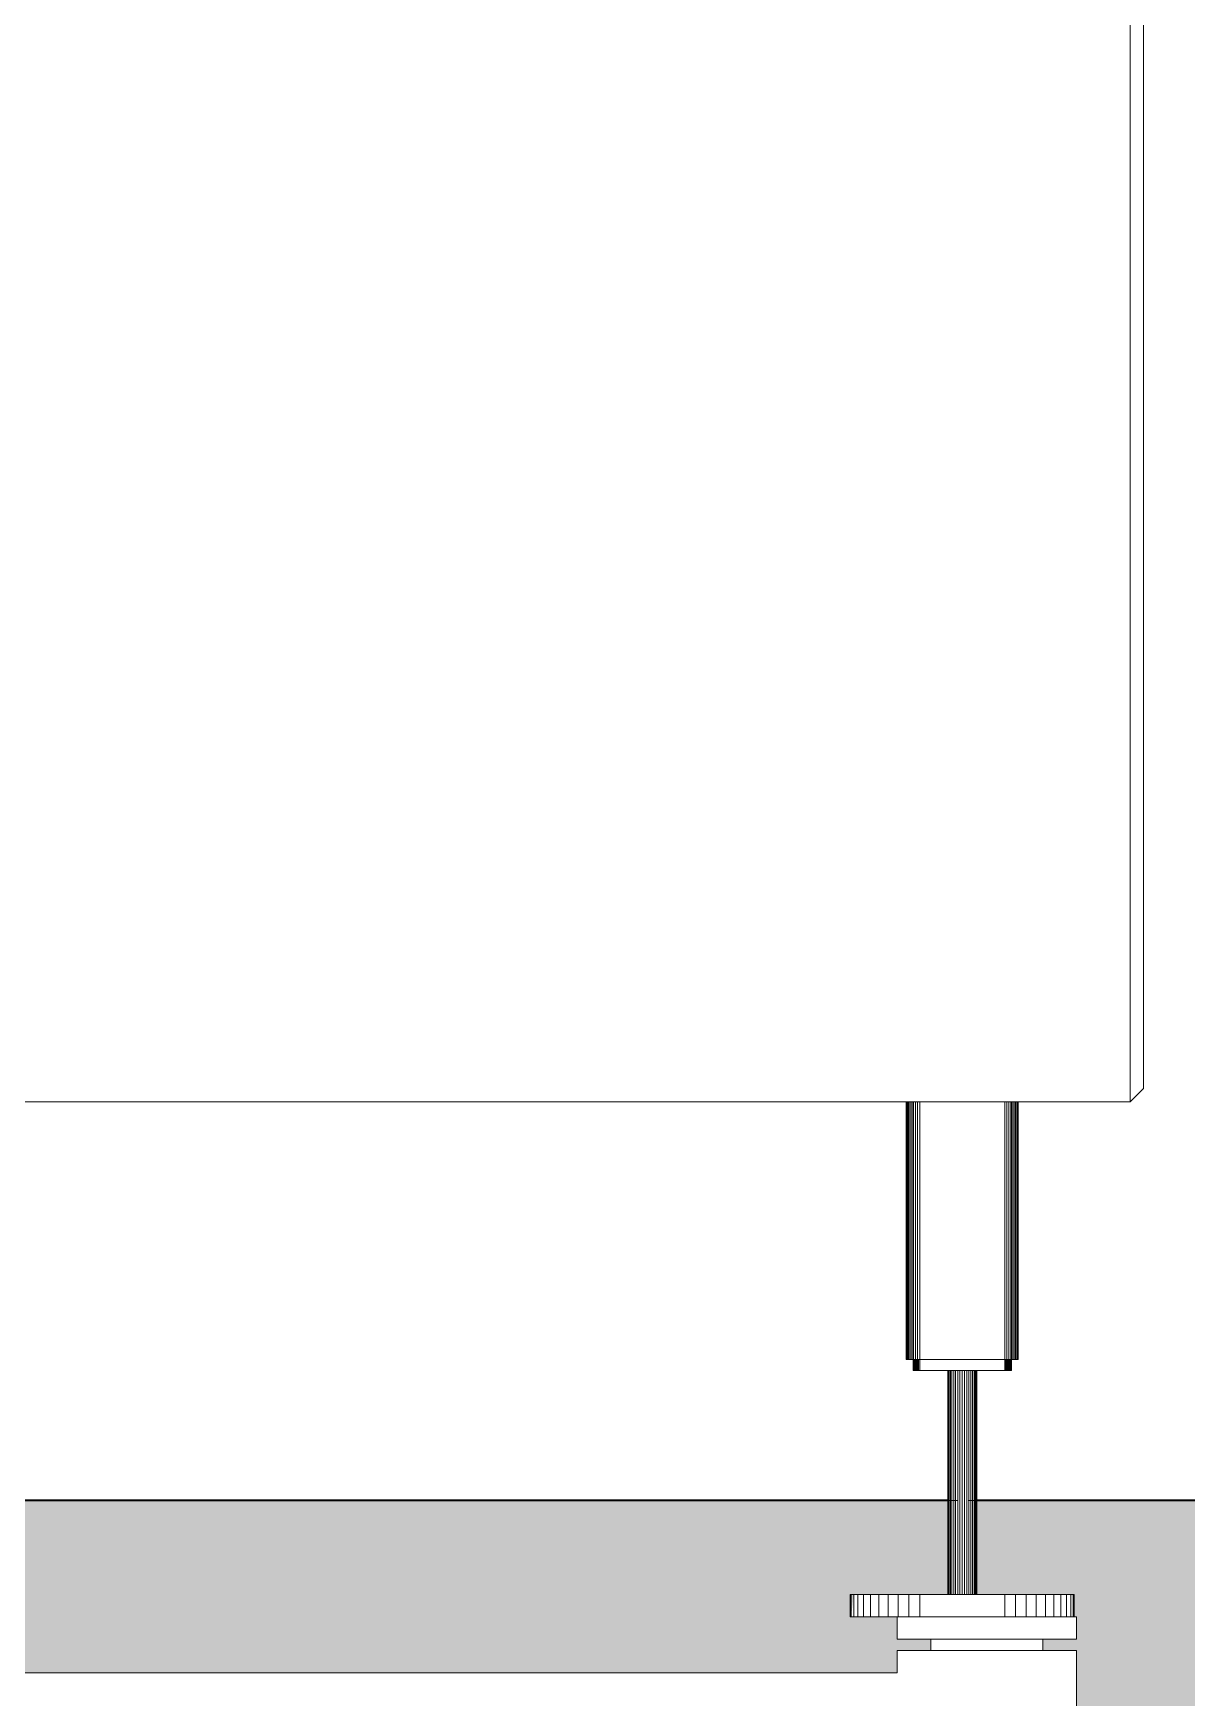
# Model space of a CAD drawing. Header units: centimetres. Extents: x -336 to 16318, y -437 to 1921.
# Drawn here: x 3125.4 to 3176.9, y 85.2 to 159.5 of the extents above; entities that cross this region are included whole.
import ezdxf

# ---------------------------------------------------------------- set-up
doc = ezdxf.new("R2010")
doc.units = ezdxf.units.CM
doc.linetypes.add('Centre', pattern=[3.175, 0.635, -0.475, 1.59, -0.475])
for name, color, linetype, lineweight in [('A-FLOR', 7, 'Continuous', 9), ('A-FLOR-LEVL', 7, 'Continuous', 9), ('A-FLOR-PATT', 7, 'Continuous', 35), ('M-EQPM', 7, 'Continuous', 9)]:
    doc.layers.add(name, color=color, linetype=linetype, lineweight=lineweight)

# ---------------------------------------------------------------- blocks, each defined once
blk = doc.blocks.new('PQ_RVR_EST-01_ZZ_ZZ_MO_T_A_rvt-1-Section 6')
at = {"layer": 'A-FLOR-PATT', "lineweight": 9, "true_color": 0x9a9a9a}
h = blk.add_hatch(color=253, dxfattribs=at)
h.paths.add_polyline_path([(5847.053, 44), (5883.732, 44), (5883.732, 94), (3167.554, 94), (3167.554, 89.8), (3171.866, 89.8), (3171.866, 88.8), (3172.004, 88.8), (3172.004, 87.8), (3170.504, 87.8), (3170.504, 87.3), (3172.004, 87.3), (3172.004, 78.3), (3168.798, 78.3), (3168.798, 68.3), (3173.004, 68.3), (3172.942, 67.3), (3163.004, 67.3), (3163.066, 68.3), (3167.21, 68.3), (3167.21, 78.3), (3082.798, 78.3), (3082.798, 68.3), (3087.004, 68.3), (3086.942, 67.3), (3077.004, 67.3), (3077.066, 68.3), (3081.21, 68.3), (3081.21, 78.3), (3078.004, 78.3), (3078.004, 87.3), (3079.504, 87.3), (3079.438, 87.8), (3078.004, 87.8), (3078.004, 88.8), (3078.142, 88.8), (3078.256, 89.8), (3082.454, 89.8), (3082.454, 94), (249.078, 94), (249.078, 44), (5836.919, 44)])
h.paths.add_polyline_path([(3183.322, 67.3), (3179.104, 67.3), (3179.166, 68.3), (3183.31, 68.315), (3183.31, 78.3), (3181.604, 78.3), (3181.604, 87.8), (3181.904, 87.8), (3181.904, 88.8), (3186.304, 88.8), (3186.304, 87.8), (3186.604, 87.8), (3186.604, 83.3), (3242.404, 83.3), (3242.404, 87.8), (3242.704, 87.8), (3242.704, 88.8), (3247.104, 88.8), (3247.104, 87.8), (3247.404, 87.8), (3247.404, 78.3), (3245.698, 78.3), (3245.698, 68.3), (3249.904, 68.3), (3249.842, 67.3), (3239.904, 67.3), (3239.966, 68.3), (3244.11, 68.315), (3244.11, 78.3), (3184.898, 78.3), (3184.898, 68.3), (3189.104, 68.3), (3189.042, 67.3), (3183.53, 67.3)])
h.paths.add_polyline_path([(3091.684, 86.3), (3164.004, 86.3), (3164.004, 87.3), (3165.504, 87.3), (3165.504, 87.8), (3164.004, 87.818), (3164.004, 88.8), (3161.942, 88.8), (3162.056, 89.8), (3166.254, 89.8), (3166.254, 94), (3083.754, 94), (3083.754, 89.8), (3088.066, 89.8), (3087.952, 88.8), (3086.004, 88.8), (3086.004, 87.8), (3084.504, 87.8), (3084.504, 87.3), (3086.004, 87.3), (3086.004, 86.3)])
at = {"layer": 'A-FLOR', "lineweight": 35}
for p, q in [((3166.325, 94), (3083.683, 94)), ((3557.733, 94), (3167.483, 94))]:
    blk.add_line(p, q, dxfattribs=at)
blk = doc.blocks.new('EQ-05-016 - EQ-05-016_dwg_Agrupar_894-1557179-Section 6')
at = {"layer": 'M-EQPM', "color": 136, "true_color": 0x007f7f}
for p, q in [((3164.004, 87.8), (3164.004, 88.8)), ((3172.004, 88.8), (3164.004, 88.8)), ((3172.004, 88.8), (3164.004, 88.8)), ((3172.004, 87.8), (3172.004, 88.8)), ((3164.004, 87.8), (3172.004, 87.8)), ((3172.004, 87.8), (3164.004, 87.8)), ((3165.504, 87.8), (3165.504, 87.3)), ((3165.504, 87.8), (3165.504, 87.3)), ((3165.504, 87.3), (3165.504, 87.8)), ((3170.504, 87.8), (3170.504, 87.3)), ((3170.504, 87.3), (3170.504, 87.8)), ((3170.504, 87.8), (3170.504, 87.3)), ((3172.004, 87.3), (3164.004, 87.3)), ((3164.004, 87.3), (3164.004, 86.3)), ((3164.004, 86.3), (3164.004, 87.3)), ((3172.004, 87.3), (3172.004, 78.3)), ((3164.004, 86.3), (3086.004, 86.3)), ((3164.004, 86.3), (3086.004, 86.3))]:
    blk.add_line(p, q, dxfattribs=at)
at = {"layer": 'M-EQPM', "color": 136, "true_color": 0x007f7f, "flags": 128}
for points in [[(3164.004, 87.8), (3164.004, 88.8), (3172.004, 88.8), (3172.004, 87.8)], [(3172.004, 88.8), (3172.004, 87.8), (3164.004, 87.8), (3164.004, 88.8)], [(3164.004, 87.3), (3164.004, 86.3), (3086.004, 86.3), (3086.004, 87.3), (3078.004, 87.3), (3086.004, 87.3)], [(3078.004, 87.3), (3078.004, 78.3), (3172.004, 78.3), (3172.004, 87.3), (3172.004, 78.3)]]:
    blk.add_lwpolyline(points, dxfattribs=at)
blk.add_lwpolyline([(3172.004, 87.3), (3164.004, 87.3)], close=True, dxfattribs=at)
blk = doc.blocks.new('EQ-05-016 - EQ-05-016_dwg_Agrupar_463-1557185-Section 6')
at = {"layer": 'M-EQPM', "color": 136, "true_color": 0x007f7f}
for p, q in [((3174.404, 111.8), (3174.404, 231.8)), ((3175.004, 112.4), (3175.004, 231.2)), ((3175.004, 112.4), (3174.404, 111.8)), ((3075.604, 111.8), (3174.404, 111.8)), ((3075.604, 111.8), (3174.404, 111.8)), ((3164.404, 111.8), (3164.404, 100.3)), ((3164.411, 111.8), (3164.411, 100.3)), ((3164.433, 100.3), (3164.433, 111.8)), ((3164.469, 100.3), (3164.469, 111.8)), ((3164.519, 111.8), (3164.519, 100.3)), ((3164.58, 111.8), (3164.58, 100.3)), ((3164.651, 100.3), (3164.651, 111.8)), ((3164.704, 100.3), (3164.704, 111.8)), ((3164.732, 111.8), (3164.732, 100.3)), ((3164.819, 111.8), (3164.819, 100.3)), ((3164.91, 100.3), (3164.91, 111.8)), ((3165.004, 100.3), (3165.004, 111.8)), ((3168.804, 111.8), (3168.804, 100.3)), ((3168.898, 100.3), (3168.898, 111.8)), ((3168.989, 111.8), (3168.989, 100.3)), ((3169.076, 111.8), (3169.076, 100.3)), ((3169.104, 100.3), (3169.104, 111.8)), ((3169.157, 100.3), (3169.157, 111.8)), ((3169.228, 100.3), (3169.228, 111.8)), ((3169.289, 111.8), (3169.289, 100.3)), ((3169.339, 100.3), (3169.339, 111.8)), ((3169.375, 100.3), (3169.375, 111.8)), ((3169.397, 111.8), (3169.397, 100.3)), ((3169.404, 111.8), (3169.404, 100.3)), ((3169.404, 111.8), (3169.404, 100.3)), ((3164.404, 100.3), (3164.411, 100.3)), ((3164.433, 100.3), (3164.411, 100.3)), ((3164.469, 100.3), (3164.433, 100.3)), ((3164.469, 100.3), (3164.519, 100.3)), ((3164.519, 100.3), (3164.58, 100.3)), ((3164.58, 100.3), (3164.651, 100.3)), ((3164.732, 100.3), (3164.651, 100.3)), ((3164.704, 100.3), (3164.704, 99.8)), ((3164.704, 100.3), (3164.704, 99.8)), ((3164.704, 100.3), (3164.704, 99.8)), ((3164.704, 99.8), (3164.704, 100.3)), ((3164.704, 99.8), (3164.704, 100.3)), ((3164.704, 100.3), (3164.704, 99.8)), ((3164.704, 99.8), (3164.704, 100.3)), ((3164.704, 100.3), (3164.704, 99.8)), ((3164.708, 99.8), (3164.704, 99.8)), ((3164.704, 99.8), (3164.957, 99.8)), ((3164.704, 99.8), (3164.708, 99.8)), ((3164.704, 99.8), (3164.957, 99.8)), ((3164.704, 99.8), (3164.708, 99.8)), ((3164.704, 99.8), (3164.708, 99.8)), ((3164.704, 99.8), (3164.708, 99.8)), ((3164.704, 99.8), (3164.708, 99.8)), ((3164.708, 100.3), (3164.708, 99.8)), ((3164.708, 100.3), (3164.708, 99.8)), ((3164.708, 100.3), (3164.708, 99.8)), ((3164.708, 100.3), (3164.708, 99.8)), ((3164.719, 99.8), (3164.708, 99.8)), ((3165.004, 99.8), (3164.708, 99.8)), ((3164.719, 99.8), (3164.708, 99.8)), ((3165.004, 99.8), (3164.708, 99.8)), ((3164.719, 99.8), (3164.708, 99.8)), ((3164.719, 99.8), (3164.708, 99.8)), ((3164.719, 99.8), (3164.719, 100.3)), ((3164.719, 99.8), (3164.719, 100.3)), ((3164.719, 99.8), (3164.719, 100.3)), ((3164.719, 99.8), (3164.719, 100.3)), ((3164.719, 99.8), (3164.719, 100.3)), ((3164.719, 100.3), (3164.719, 99.8)), ((3164.719, 100.3), (3164.719, 99.8)), ((3164.719, 99.8), (3164.719, 100.3)), ((3164.719, 99.8), (3164.737, 99.8)), ((3164.737, 99.8), (3164.719, 99.8)), ((3164.737, 99.8), (3164.719, 99.8)), ((3164.719, 99.8), (3164.737, 99.8)), ((3164.819, 100.3), (3164.732, 100.3)), ((3164.737, 99.8), (3164.737, 100.3)), ((3164.737, 99.8), (3164.737, 100.3)), ((3164.737, 99.8), (3164.737, 100.3)), ((3164.737, 99.8), (3164.737, 100.3)), ((3164.737, 100.3), (3164.737, 99.8)), ((3164.737, 100.3), (3164.737, 99.8)), ((3164.737, 100.3), (3164.737, 99.8)), ((3164.737, 100.3), (3164.737, 99.8)), ((3164.737, 99.8), (3164.761, 99.8)), ((3164.737, 99.8), (3164.761, 99.8)), ((3164.737, 99.8), (3164.761, 99.8)), ((3164.737, 99.8), (3164.761, 99.8)), ((3164.761, 100.3), (3164.761, 99.8)), ((3164.761, 100.3), (3164.761, 99.8)), ((3164.761, 100.3), (3164.761, 99.8)), ((3164.761, 100.3), (3164.761, 99.8)), ((3164.792, 99.8), (3164.761, 99.8)), ((3164.792, 99.8), (3164.761, 99.8)), ((3164.792, 99.8), (3164.761, 99.8)), ((3164.792, 99.8), (3164.761, 99.8)), ((3164.792, 99.8), (3164.792, 100.3)), ((3164.792, 100.3), (3164.792, 99.8)), ((3164.792, 100.3), (3164.792, 99.8)), ((3164.792, 99.8), (3164.792, 100.3)), ((3164.792, 100.3), (3164.792, 99.8)), ((3164.792, 100.3), (3164.792, 99.8)), ((3164.792, 100.3), (3164.792, 99.8)), ((3164.792, 100.3), (3164.792, 99.8)), ((3164.792, 99.8), (3164.828, 99.8)), ((3164.828, 99.8), (3164.792, 99.8)), ((3164.828, 99.8), (3164.792, 99.8)), ((3164.792, 99.8), (3164.828, 99.8)), ((3164.91, 100.3), (3164.819, 100.3)), ((3164.828, 100.3), (3164.828, 99.8)), ((3164.828, 99.8), (3164.828, 100.3)), ((3164.828, 99.8), (3164.828, 100.3)), ((3164.828, 100.3), (3164.828, 99.8)), ((3164.868, 99.8), (3164.828, 99.8)), ((3164.868, 99.8), (3164.828, 99.8)), ((3164.868, 99.8), (3164.828, 99.8)), ((3164.868, 99.8), (3164.828, 99.8)), ((3164.868, 99.8), (3164.868, 100.3)), ((3164.868, 100.3), (3164.868, 99.8)), ((3164.868, 100.3), (3164.868, 99.8)), ((3164.868, 99.8), (3164.868, 100.3)), ((3164.868, 100.3), (3164.868, 99.8)), ((3164.868, 100.3), (3164.868, 99.8)), ((3164.868, 100.3), (3164.868, 99.8)), ((3164.868, 100.3), (3164.868, 99.8)), ((3164.868, 99.8), (3164.911, 99.8)), ((3164.911, 99.8), (3164.868, 99.8)), ((3164.911, 99.8), (3164.868, 99.8)), ((3164.868, 99.8), (3164.911, 99.8)), ((3164.91, 100.3), (3165.004, 100.3)), ((3164.911, 100.3), (3164.911, 99.8)), ((3164.911, 100.3), (3164.911, 99.8)), ((3164.911, 100.3), (3164.911, 99.8)), ((3164.911, 100.3), (3164.911, 99.8)), ((3164.911, 100.3), (3164.911, 99.8)), ((3164.911, 99.8), (3164.911, 100.3)), ((3164.911, 99.8), (3164.911, 100.3)), ((3164.911, 100.3), (3164.911, 99.8)), ((3164.911, 99.8), (3164.957, 99.8)), ((3164.957, 99.8), (3164.911, 99.8)), ((3164.957, 99.8), (3164.911, 99.8)), ((3164.911, 99.8), (3164.957, 99.8)), ((3164.957, 99.8), (3164.957, 100.3)), ((3164.957, 99.8), (3164.957, 100.3)), ((3164.957, 99.8), (3164.957, 100.3)), ((3164.957, 99.8), (3164.957, 100.3)), ((3164.957, 99.8), (3165.004, 99.8)), ((3164.957, 99.8), (3165.004, 99.8)), ((3165.004, 99.8), (3164.957, 99.8)), ((3165.004, 99.8), (3164.957, 99.8)), ((3165.004, 99.8), (3164.957, 99.8)), ((3165.004, 99.8), (3164.957, 99.8)), ((3168.804, 100.3), (3165.004, 100.3)), ((3165.004, 99.8), (3165.004, 100.3)), ((3165.004, 99.8), (3168.804, 99.8)), ((3166.254, 89.8), (3166.254, 99.8)), ((3166.262, 89.8), (3166.262, 99.8)), ((3166.262, 99.8), (3166.262, 89.8)), ((3166.262, 99.8), (3166.262, 89.8)), ((3166.286, 89.8), (3166.286, 99.8)), ((3166.286, 89.8), (3166.286, 99.8)), ((3166.286, 99.8), (3166.286, 89.8)), ((3166.325, 89.8), (3166.325, 99.8)), ((3166.325, 89.8), (3166.325, 99.8)), ((3166.325, 99.8), (3166.325, 89.8)), ((3166.378, 89.8), (3166.378, 99.8)), ((3166.378, 99.8), (3166.378, 89.8)), ((3166.378, 89.8), (3166.378, 99.8)), ((3166.444, 89.8), (3166.444, 99.8)), ((3166.444, 89.8), (3166.444, 99.8)), ((3166.444, 99.8), (3166.444, 89.8)), ((3166.522, 89.8), (3166.522, 99.8)), ((3166.522, 99.8), (3166.522, 89.8)), ((3166.522, 89.8), (3166.522, 99.8)), ((3166.609, 89.8), (3166.609, 99.8)), ((3166.609, 89.8), (3166.609, 99.8)), ((3166.609, 99.8), (3166.609, 89.8)), ((3166.703, 89.8), (3166.703, 99.8)), ((3166.703, 89.8), (3166.703, 99.8)), ((3166.703, 99.8), (3166.703, 89.8)), ((3166.802, 89.8), (3166.802, 99.8)), ((3166.802, 99.8), (3166.802, 89.8)), ((3166.802, 89.8), (3166.802, 99.8)), ((3166.904, 89.8), (3166.904, 99.8)), ((3166.904, 89.8), (3166.904, 99.8)), ((3166.904, 89.8), (3166.904, 99.8)), ((3167.006, 89.8), (3167.006, 99.8)), ((3167.006, 99.8), (3167.006, 89.8)), ((3167.006, 99.8), (3167.006, 89.8)), ((3167.105, 89.8), (3167.105, 99.8)), ((3167.105, 89.8), (3167.105, 99.8)), ((3167.105, 89.8), (3167.105, 99.8)), ((3167.199, 89.8), (3167.199, 99.8)), ((3167.199, 99.8), (3167.199, 89.8)), ((3167.199, 89.8), (3167.199, 99.8)), ((3167.286, 89.8), (3167.286, 99.8)), ((3167.286, 99.8), (3167.286, 89.8)), ((3167.286, 99.8), (3167.286, 89.8)), ((3167.364, 89.8), (3167.364, 99.8)), ((3167.364, 89.8), (3167.364, 99.8)), ((3167.364, 89.8), (3167.364, 99.8)), ((3167.43, 89.8), (3167.43, 99.8)), ((3167.43, 99.8), (3167.43, 89.8)), ((3167.43, 99.8), (3167.43, 89.8)), ((3167.483, 89.8), (3167.483, 99.8)), ((3167.483, 89.8), (3167.483, 99.8)), ((3167.483, 89.8), (3167.483, 99.8)), ((3167.522, 89.8), (3167.522, 99.8)), ((3167.522, 99.8), (3167.522, 89.8)), ((3167.522, 89.8), (3167.522, 99.8)), ((3167.546, 89.8), (3167.546, 99.8)), ((3167.546, 99.8), (3167.546, 89.8)), ((3167.546, 89.8), (3167.546, 99.8)), ((3167.554, 89.8), (3167.554, 99.8)), ((3167.554, 99.8), (3167.554, 89.8)), ((3167.554, 99.8), (3167.554, 89.8)), ((3168.898, 100.3), (3168.804, 100.3)), ((3168.804, 99.8), (3168.804, 100.3)), ((3168.851, 99.8), (3168.804, 99.8)), ((3168.804, 99.8), (3169.1, 99.8)), ((3168.851, 99.8), (3168.804, 99.8)), ((3168.804, 99.8), (3169.1, 99.8)), ((3168.804, 99.8), (3168.851, 99.8)), ((3168.804, 99.8), (3168.851, 99.8)), ((3168.804, 99.8), (3168.851, 99.8)), ((3168.851, 99.8), (3168.851, 100.3)), ((3168.851, 99.8), (3168.851, 100.3)), ((3168.851, 99.8), (3168.851, 100.3)), ((3168.851, 99.8), (3168.851, 100.3)), ((3169.104, 99.8), (3168.851, 99.8)), ((3168.851, 99.8), (3168.897, 99.8)), ((3168.897, 99.8), (3168.851, 99.8)), ((3169.104, 99.8), (3168.851, 99.8)), ((3168.897, 99.8), (3168.851, 99.8)), ((3168.851, 99.8), (3168.897, 99.8)), ((3168.897, 100.3), (3168.897, 99.8)), ((3168.897, 100.3), (3168.897, 99.8)), ((3168.897, 100.3), (3168.897, 99.8)), ((3168.897, 100.3), (3168.897, 99.8)), ((3168.897, 99.8), (3168.897, 100.3)), ((3168.897, 100.3), (3168.897, 99.8)), ((3168.897, 100.3), (3168.897, 99.8)), ((3168.897, 99.8), (3168.897, 100.3)), ((3168.897, 99.8), (3168.94, 99.8)), ((3168.94, 99.8), (3168.897, 99.8)), ((3168.94, 99.8), (3168.897, 99.8)), ((3168.897, 99.8), (3168.94, 99.8)), ((3168.989, 100.3), (3168.898, 100.3)), ((3168.94, 100.3), (3168.94, 99.8)), ((3168.94, 100.3), (3168.94, 99.8)), ((3168.94, 100.3), (3168.94, 99.8)), ((3168.94, 100.3), (3168.94, 99.8)), ((3168.94, 100.3), (3168.94, 99.8)), ((3168.94, 100.3), (3168.94, 99.8)), ((3168.94, 100.3), (3168.94, 99.8)), ((3168.94, 100.3), (3168.94, 99.8)), ((3168.94, 99.8), (3168.98, 99.8)), ((3168.98, 99.8), (3168.94, 99.8)), ((3168.98, 99.8), (3168.94, 99.8)), ((3168.94, 99.8), (3168.98, 99.8)), ((3168.98, 99.8), (3168.98, 100.3)), ((3168.98, 99.8), (3168.98, 100.3)), ((3168.98, 99.8), (3168.98, 100.3)), ((3168.98, 99.8), (3168.98, 100.3)), ((3168.98, 99.8), (3169.016, 99.8)), ((3169.016, 99.8), (3168.98, 99.8)), ((3169.016, 99.8), (3168.98, 99.8)), ((3168.98, 99.8), (3169.016, 99.8)), ((3169.076, 100.3), (3168.989, 100.3)), ((3169.016, 100.3), (3169.016, 99.8)), ((3169.016, 99.8), (3169.016, 100.3)), ((3169.016, 99.8), (3169.016, 100.3)), ((3169.016, 100.3), (3169.016, 99.8)), ((3169.016, 100.3), (3169.016, 99.8)), ((3169.016, 100.3), (3169.016, 99.8)), ((3169.016, 100.3), (3169.016, 99.8)), ((3169.016, 100.3), (3169.016, 99.8)), ((3169.016, 99.8), (3169.047, 99.8)), ((3169.016, 99.8), (3169.047, 99.8)), ((3169.016, 99.8), (3169.047, 99.8)), ((3169.016, 99.8), (3169.047, 99.8)), ((3169.047, 100.3), (3169.047, 99.8)), ((3169.047, 100.3), (3169.047, 99.8)), ((3169.047, 100.3), (3169.047, 99.8)), ((3169.047, 100.3), (3169.047, 99.8)), ((3169.071, 99.8), (3169.047, 99.8)), ((3169.071, 99.8), (3169.047, 99.8)), ((3169.071, 99.8), (3169.047, 99.8)), ((3169.071, 99.8), (3169.047, 99.8)), ((3169.071, 99.8), (3169.071, 100.3)), ((3169.071, 99.8), (3169.071, 100.3)), ((3169.071, 99.8), (3169.071, 100.3)), ((3169.071, 99.8), (3169.071, 100.3)), ((3169.071, 100.3), (3169.071, 99.8)), ((3169.071, 100.3), (3169.071, 99.8)), ((3169.071, 100.3), (3169.071, 99.8)), ((3169.071, 100.3), (3169.071, 99.8)), ((3169.071, 99.8), (3169.089, 99.8)), ((3169.089, 99.8), (3169.071, 99.8)), ((3169.089, 99.8), (3169.071, 99.8)), ((3169.071, 99.8), (3169.089, 99.8)), ((3169.157, 100.3), (3169.076, 100.3)), ((3169.089, 99.8), (3169.089, 100.3)), ((3169.089, 99.8), (3169.089, 100.3)), ((3169.089, 99.8), (3169.089, 100.3)), ((3169.089, 99.8), (3169.089, 100.3)), ((3169.089, 100.3), (3169.089, 99.8)), ((3169.089, 99.8), (3169.089, 100.3)), ((3169.089, 99.8), (3169.089, 100.3)), ((3169.089, 100.3), (3169.089, 99.8)), ((3169.089, 99.8), (3169.1, 99.8)), ((3169.089, 99.8), (3169.1, 99.8)), ((3169.089, 99.8), (3169.1, 99.8)), ((3169.089, 99.8), (3169.1, 99.8)), ((3169.1, 100.3), (3169.1, 99.8)), ((3169.1, 100.3), (3169.1, 99.8)), ((3169.1, 100.3), (3169.1, 99.8)), ((3169.1, 100.3), (3169.1, 99.8)), ((3169.104, 99.8), (3169.1, 99.8)), ((3169.1, 99.8), (3169.104, 99.8)), ((3169.104, 99.8), (3169.1, 99.8)), ((3169.104, 99.8), (3169.1, 99.8)), ((3169.104, 99.8), (3169.1, 99.8)), ((3169.104, 99.8), (3169.1, 99.8)), ((3169.104, 100.3), (3169.104, 99.8)), ((3169.104, 99.8), (3169.104, 100.3)), ((3169.104, 100.3), (3169.104, 99.8)), ((3169.104, 100.3), (3169.104, 99.8)), ((3169.104, 100.3), (3169.104, 99.8)), ((3169.104, 99.8), (3169.104, 100.3)), ((3169.104, 100.3), (3169.104, 99.8)), ((3169.104, 99.8), (3169.104, 100.3)), ((3169.157, 100.3), (3169.228, 100.3)), ((3169.228, 100.3), (3169.289, 100.3)), ((3169.339, 100.3), (3169.289, 100.3)), ((3169.375, 100.3), (3169.339, 100.3)), ((3169.375, 100.3), (3169.397, 100.3)), ((3169.397, 100.3), (3169.404, 100.3)), ((3161.942, 89.8), (3161.904, 89.8)), ((3161.904, 89.8), (3161.904, 88.8)), ((3161.904, 89.8), (3161.942, 89.8)), ((3161.904, 89.8), (3161.904, 88.8)), ((3161.942, 89.8), (3161.904, 89.8)), ((3161.942, 89.8), (3161.904, 89.8)), ((3162.056, 89.8), (3161.942, 89.8)), ((3161.942, 89.8), (3161.942, 88.8)), ((3162.242, 89.8), (3162.056, 89.8)), ((3162.056, 89.8), (3162.056, 88.8)), ((3162.496, 89.8), (3162.242, 89.8)), ((3162.242, 89.8), (3162.242, 88.8)), ((3162.812, 89.8), (3162.496, 89.8)), ((3162.496, 89.8), (3162.496, 88.8)), ((3162.496, 89.8), (3162.812, 89.8)), ((3163.182, 89.8), (3162.812, 89.8)), ((3162.812, 89.8), (3162.812, 88.8)), ((3162.812, 88.8), (3162.812, 89.8)), ((3162.812, 89.8), (3163.182, 89.8)), ((3162.812, 89.8), (3163.182, 89.8)), ((3163.597, 89.8), (3163.182, 89.8)), ((3163.182, 89.8), (3163.182, 88.8)), ((3164.046, 89.8), (3163.597, 89.8)), ((3163.597, 89.8), (3163.597, 88.8)), ((3164.519, 89.8), (3164.046, 89.8)), ((3164.046, 89.8), (3164.046, 88.8)), ((3164.046, 89.8), (3164.046, 88.8)), ((3164.519, 89.8), (3165.004, 89.8)), ((3164.519, 89.8), (3164.519, 88.8)), ((3168.804, 89.8), (3165.004, 89.8)), ((3165.004, 89.8), (3165.004, 88.8)), ((3165.004, 89.8), (3165.004, 88.8)), ((3165.004, 88.8), (3165.004, 89.8)), ((3165.004, 89.8), (3168.804, 89.8)), ((3165.004, 89.8), (3168.804, 89.8)), ((3168.804, 89.8), (3169.289, 89.8)), ((3168.804, 89.8), (3168.804, 88.8)), ((3168.804, 89.8), (3169.289, 89.8)), ((3169.289, 89.8), (3169.762, 89.8)), ((3169.289, 89.8), (3169.289, 88.8)), ((3169.289, 88.8), (3169.289, 89.8)), ((3169.762, 89.8), (3170.211, 89.8)), ((3169.762, 89.8), (3169.762, 88.8)), ((3170.211, 89.8), (3170.626, 89.8)), ((3170.211, 89.8), (3170.211, 88.8)), ((3170.626, 89.8), (3170.996, 89.8)), ((3170.626, 89.8), (3170.626, 88.8)), ((3170.996, 89.8), (3170.626, 89.8)), ((3170.626, 89.8), (3170.996, 89.8)), ((3170.996, 89.8), (3171.312, 89.8)), ((3170.996, 89.8), (3170.996, 88.8)), ((3170.996, 88.8), (3170.996, 89.8)), ((3170.996, 89.8), (3171.312, 89.8)), ((3171.312, 89.8), (3171.566, 89.8)), ((3171.312, 89.8), (3171.312, 88.8)), ((3171.312, 89.8), (3171.312, 88.8)), ((3171.312, 89.8), (3171.566, 89.8)), ((3171.566, 89.8), (3171.752, 89.8)), ((3171.566, 89.8), (3171.566, 88.8)), ((3171.566, 89.8), (3171.566, 88.8)), ((3171.752, 89.8), (3171.866, 89.8)), ((3171.752, 89.8), (3171.752, 88.8)), ((3171.866, 89.8), (3171.904, 89.8)), ((3171.904, 89.8), (3171.866, 89.8)), ((3171.866, 89.8), (3171.866, 88.8)), ((3171.866, 89.8), (3171.904, 89.8)), ((3171.904, 89.8), (3171.866, 89.8)), ((3171.904, 89.8), (3171.904, 88.8)), ((3171.904, 89.8), (3171.904, 88.8)), ((3171.904, 88.8), (3171.904, 89.8)), ((3171.904, 89.8), (3171.904, 88.8)), ((3161.942, 88.8), (3161.904, 88.8)), ((3161.904, 88.8), (3161.942, 88.8)), ((3161.942, 88.8), (3161.904, 88.8)), ((3161.904, 88.8), (3161.942, 88.8)), ((3162.056, 88.8), (3161.942, 88.8)), ((3162.242, 88.8), (3162.056, 88.8)), ((3162.242, 88.8), (3162.496, 88.8)), ((3162.812, 88.8), (3162.496, 88.8)), ((3162.812, 88.8), (3163.182, 88.8)), ((3162.812, 88.8), (3163.182, 88.8)), ((3163.597, 88.8), (3163.182, 88.8)), ((3164.004, 88.8), (3163.597, 88.8))]:
    blk.add_line(p, q, dxfattribs=at)
at = {"layer": 'M-EQPM', "color": 136, "true_color": 0x007f7f, "flags": 128}
for points in [[(3092.004, 217.13), (3092.004, 231.8), (3075.604, 231.8), (3075.604, 111.8), (3174.404, 111.8), (3175.004, 112.4), (3175.004, 231.2), (3174.404, 231.8)], [(3174.404, 111.8), (3175.004, 112.4), (3175.004, 231.2)], [(3164.404, 100.3), (3164.404, 111.8), (3164.404, 100.3), (3164.411, 100.3), (3164.411, 111.8)], [(3164.404, 100.3), (3164.411, 100.3), (3164.433, 100.3), (3164.411, 100.3), (3164.411, 111.8)], [(3164.433, 111.8), (3164.433, 100.3), (3164.469, 100.3)], [(3164.433, 111.8), (3164.433, 100.3), (3164.469, 100.3)], [(3164.732, 111.8), (3164.732, 100.3), (3164.651, 100.3), (3164.58, 100.3), (3164.519, 100.3), (3164.469, 100.3), (3164.469, 111.8), (3164.469, 100.3), (3164.519, 100.3), (3164.519, 111.8)], [(3164.519, 111.8), (3164.519, 100.3), (3164.58, 100.3), (3164.651, 100.3), (3164.651, 111.8)], [(3164.651, 111.8), (3164.651, 100.3), (3164.732, 100.3), (3164.819, 100.3), (3164.732, 100.3), (3164.732, 111.8)], [(3164.91, 111.8), (3164.91, 100.3), (3164.819, 100.3), (3164.819, 111.8), (3164.819, 100.3), (3164.91, 100.3), (3165.004, 100.3), (3168.804, 100.3), (3168.804, 111.8)], [(3164.91, 111.8), (3164.91, 100.3), (3165.004, 100.3), (3165.004, 111.8)], [(3168.898, 111.8), (3168.898, 100.3), (3168.989, 100.3), (3168.898, 100.3), (3168.804, 100.3), (3165.004, 100.3), (3165.004, 111.8)], [(3168.898, 111.8), (3168.898, 100.3), (3168.804, 100.3), (3168.804, 111.8)], [(3169.157, 100.3), (3169.076, 100.3), (3168.989, 100.3), (3168.989, 111.8)], [(3169.157, 111.8), (3169.157, 100.3), (3169.076, 100.3), (3169.076, 111.8), (3169.076, 100.3), (3168.989, 100.3), (3168.989, 111.8)], [(3169.157, 111.8), (3169.157, 100.3), (3169.228, 100.3), (3169.228, 111.8)], [(3169.339, 111.8), (3169.339, 100.3), (3169.289, 100.3), (3169.228, 100.3), (3169.157, 100.3)], [(3169.289, 111.8), (3169.289, 100.3), (3169.228, 100.3), (3169.228, 111.8)], [(3169.289, 111.8), (3169.289, 100.3), (3169.339, 100.3), (3169.375, 100.3), (3169.339, 100.3), (3169.339, 111.8)], [(3169.397, 111.8), (3169.397, 100.3), (3169.375, 100.3), (3169.375, 111.8), (3169.375, 100.3), (3169.397, 100.3), (3169.404, 100.3)], [(3169.404, 111.8), (3169.404, 100.3), (3169.397, 100.3), (3169.397, 111.8)], [(3164.708, 100.3), (3164.708, 99.8), (3164.704, 99.8)], [(3164.704, 100.3), (3164.704, 99.8), (3164.708, 99.8), (3164.708, 100.3)], [(3164.704, 100.3), (3164.704, 99.8), (3164.708, 99.8), (3164.708, 100.3)], [(3164.704, 99.8), (3164.708, 99.8), (3164.708, 100.3)], [(3164.719, 100.3), (3164.719, 99.8), (3164.708, 99.8), (3164.708, 100.3)], [(3164.719, 99.8), (3164.708, 99.8), (3164.708, 100.3)], [(3164.719, 99.8), (3164.708, 99.8), (3164.708, 100.3)], [(3164.719, 100.3), (3164.719, 99.8), (3164.708, 99.8), (3164.708, 100.3)], [(3164.737, 100.3), (3164.737, 99.8), (3164.719, 99.8)], [(3164.737, 99.8), (3164.719, 99.8), (3164.719, 100.3)], [(3164.737, 99.8), (3164.719, 99.8), (3164.719, 100.3)], [(3164.737, 100.3), (3164.737, 99.8), (3164.719, 99.8)], [(3164.737, 99.8), (3164.761, 99.8), (3164.761, 100.3)], [(3164.737, 100.3), (3164.737, 99.8), (3164.761, 99.8), (3164.761, 100.3)], [(3164.737, 100.3), (3164.737, 99.8), (3164.761, 99.8), (3164.761, 100.3)], [(3164.737, 99.8), (3164.761, 99.8), (3164.761, 100.3)], [(3164.792, 100.3), (3164.792, 99.8), (3164.761, 99.8), (3164.761, 100.3)], [(3164.792, 99.8), (3164.761, 99.8), (3164.761, 100.3)], [(3164.792, 99.8), (3164.761, 99.8), (3164.761, 100.3)], [(3164.792, 100.3), (3164.792, 99.8), (3164.761, 99.8), (3164.761, 100.3)], [(3164.792, 99.8), (3164.828, 99.8), (3164.828, 100.3)], [(3164.792, 100.3), (3164.792, 99.8), (3164.828, 99.8), (3164.828, 100.3)], [(3164.792, 100.3), (3164.792, 99.8), (3164.828, 99.8), (3164.828, 100.3)], [(3164.792, 99.8), (3164.828, 99.8), (3164.828, 100.3)], [(3164.868, 100.3), (3164.868, 99.8), (3164.828, 99.8), (3164.828, 100.3)], [(3164.868, 99.8), (3164.828, 99.8), (3164.828, 100.3)], [(3164.868, 99.8), (3164.828, 99.8), (3164.828, 100.3)], [(3164.868, 100.3), (3164.868, 99.8), (3164.828, 99.8), (3164.828, 100.3)], [(3164.868, 99.8), (3164.911, 99.8), (3164.911, 100.3)], [(3164.868, 100.3), (3164.868, 99.8), (3164.911, 99.8)], [(3164.868, 100.3), (3164.868, 99.8), (3164.911, 99.8)], [(3164.868, 99.8), (3164.911, 99.8), (3164.911, 100.3)], [(3164.911, 99.8), (3164.957, 99.8), (3164.957, 100.3)], [(3164.911, 100.3), (3164.911, 99.8), (3164.957, 99.8), (3164.957, 100.3)], [(3164.911, 100.3), (3164.911, 99.8), (3164.957, 99.8), (3164.957, 100.3)], [(3164.911, 99.8), (3164.957, 99.8), (3164.957, 100.3)], [(3164.957, 100.3), (3164.957, 99.8), (3165.004, 99.8)], [(3165.004, 99.8), (3164.957, 99.8), (3164.957, 100.3)], [(3164.957, 100.3), (3164.957, 99.8), (3165.004, 99.8), (3168.804, 99.8), (3168.804, 100.3)], [(3165.004, 99.8), (3164.957, 99.8), (3164.957, 100.3)], [(3165.004, 99.8), (3168.804, 99.8), (3168.851, 99.8)], [(3168.804, 99.8), (3168.851, 99.8), (3168.851, 100.3)], [(3168.851, 100.3), (3168.851, 99.8), (3168.804, 99.8)], [(3168.804, 100.3), (3168.804, 99.8), (3168.851, 99.8), (3168.851, 100.3)], [(3168.851, 100.3), (3168.851, 99.8), (3168.804, 99.8)], [(3168.897, 100.3), (3168.897, 99.8), (3168.851, 99.8), (3168.851, 100.3)], [(3168.897, 99.8), (3168.851, 99.8), (3168.851, 100.3)], [(3168.897, 99.8), (3168.851, 99.8), (3168.851, 100.3)], [(3168.897, 100.3), (3168.897, 99.8), (3168.851, 99.8), (3168.851, 100.3)], [(3168.94, 100.3), (3168.94, 99.8), (3168.897, 99.8)], [(3168.94, 99.8), (3168.897, 99.8), (3168.897, 100.3)], [(3168.94, 99.8), (3168.897, 99.8), (3168.897, 100.3)], [(3168.94, 100.3), (3168.94, 99.8), (3168.897, 99.8)], [(3168.94, 99.8), (3168.98, 99.8), (3168.98, 100.3)], [(3168.94, 100.3), (3168.94, 99.8), (3168.98, 99.8), (3168.98, 100.3)], [(3168.94, 100.3), (3168.94, 99.8), (3168.98, 99.8), (3168.98, 100.3)], [(3168.94, 99.8), (3168.98, 99.8), (3168.98, 100.3)], [(3169.016, 100.3), (3169.016, 99.8), (3168.98, 99.8), (3168.98, 100.3)], [(3169.016, 99.8), (3168.98, 99.8), (3168.98, 100.3)], [(3169.016, 99.8), (3168.98, 99.8), (3168.98, 100.3)], [(3169.016, 100.3), (3169.016, 99.8), (3168.98, 99.8), (3168.98, 100.3)], [(3169.016, 99.8), (3169.047, 99.8), (3169.047, 100.3)], [(3169.016, 100.3), (3169.016, 99.8), (3169.047, 99.8), (3169.047, 100.3)], [(3169.016, 100.3), (3169.016, 99.8), (3169.047, 99.8), (3169.047, 100.3)], [(3169.016, 99.8), (3169.047, 99.8), (3169.047, 100.3)], [(3169.071, 100.3), (3169.071, 99.8), (3169.047, 99.8), (3169.047, 100.3)], [(3169.071, 99.8), (3169.047, 99.8), (3169.047, 100.3)], [(3169.071, 99.8), (3169.047, 99.8), (3169.047, 100.3)], [(3169.071, 100.3), (3169.071, 99.8), (3169.047, 99.8), (3169.047, 100.3)], [(3169.071, 99.8), (3169.089, 99.8), (3169.089, 100.3)], [(3169.071, 100.3), (3169.071, 99.8), (3169.089, 99.8)], [(3169.071, 100.3), (3169.071, 99.8), (3169.089, 99.8)], [(3169.071, 99.8), (3169.089, 99.8), (3169.089, 100.3)], [(3169.089, 99.8), (3169.1, 99.8), (3169.1, 100.3)], [(3169.089, 100.3), (3169.089, 99.8), (3169.1, 99.8), (3169.1, 100.3)], [(3169.089, 100.3), (3169.089, 99.8), (3169.1, 99.8), (3169.1, 100.3)], [(3169.089, 99.8), (3169.1, 99.8), (3169.1, 100.3)], [(3169.104, 100.3), (3169.104, 99.8), (3169.1, 99.8), (3169.1, 100.3)], [(3169.104, 99.8), (3169.1, 99.8), (3169.1, 100.3)], [(3169.1, 100.3), (3169.1, 99.8), (3169.104, 99.8)], [(3169.104, 100.3), (3169.104, 99.8), (3169.1, 99.8), (3169.1, 100.3)], [(3161.904, 89.8), (3161.942, 89.8), (3162.056, 89.8), (3162.242, 89.8), (3162.496, 89.8)], [(3161.904, 89.8), (3161.942, 89.8), (3162.056, 89.8), (3162.056, 88.8), (3162.242, 88.8)], [(3162.242, 88.8), (3162.242, 89.8), (3162.056, 89.8), (3162.056, 88.8), (3162.242, 88.8), (3162.496, 88.8)], [(3162.496, 88.8), (3162.242, 88.8), (3162.242, 89.8), (3162.496, 89.8)], [(3162.496, 89.8), (3162.496, 88.8), (3162.812, 88.8)], [(3163.182, 88.8), (3163.182, 89.8), (3163.182, 88.8), (3162.812, 88.8)], [(3163.182, 89.8), (3163.597, 89.8), (3163.597, 88.8), (3164.004, 88.8)], [(3163.182, 89.8), (3163.597, 89.8), (3164.046, 89.8)], [(3164.004, 88.8), (3163.597, 88.8), (3163.597, 89.8), (3164.046, 89.8)], [(3164.046, 89.8), (3164.519, 89.8), (3165.004, 89.8)], [(3164.046, 88.8), (3164.046, 89.8), (3164.519, 89.8), (3165.004, 89.8)], [(3168.804, 89.8), (3169.289, 89.8), (3169.289, 88.8)], [(3169.289, 89.8), (3169.762, 89.8), (3170.211, 89.8), (3170.626, 89.8)], [(3169.289, 89.8), (3169.762, 89.8), (3169.762, 88.8)], [(3170.211, 88.8), (3170.211, 89.8), (3169.762, 89.8), (3169.762, 88.8)], [(3170.626, 89.8), (3170.211, 89.8), (3170.211, 88.8)], [(3170.996, 88.8), (3170.996, 89.8), (3171.312, 89.8), (3171.312, 88.8)], [(3171.566, 88.8), (3171.566, 89.8), (3171.312, 89.8)], [(3171.752, 88.8), (3171.752, 89.8), (3171.566, 89.8)], [(3171.566, 89.8), (3171.752, 89.8), (3171.866, 89.8), (3171.904, 89.8)], [(3171.904, 89.8), (3171.866, 89.8), (3171.752, 89.8), (3171.752, 88.8)]]:
    blk.add_lwpolyline(points, dxfattribs=at)
for points in [[(3174.404, 231.8), (3174.404, 111.8)], [(3164.58, 111.8), (3164.58, 100.3)], [(3164.704, 100.3), (3164.704, 99.8)], [(3165.004, 100.3), (3165.004, 99.8)], [(3166.254, 89.8), (3166.254, 99.8)], [(3169.104, 100.3), (3169.104, 99.8)], [(3161.904, 89.8), (3161.904, 88.8)], [(3161.904, 88.8), (3161.942, 88.8), (3162.056, 88.8), (3161.942, 88.8), (3161.942, 89.8), (3161.942, 88.8), (3161.904, 88.8), (3161.904, 89.8)], [(3162.496, 88.8), (3162.812, 88.8), (3162.812, 89.8), (3162.496, 89.8)], [(3164.519, 88.8), (3164.519, 89.8)], [(3168.804, 88.8), (3168.804, 89.8)], [(3170.626, 88.8), (3170.626, 89.8)], [(3171.866, 88.8), (3171.866, 89.8)], [(3171.904, 88.8), (3171.904, 89.8)], [(3163.182, 88.8), (3163.597, 88.8)]]:
    blk.add_lwpolyline(points, close=True, dxfattribs=at)
blk = doc.blocks.new('EQ-05-016 - EQ-05-016_dwg_Agrupar_455-1557191-Section 6')
for name in ['EQ-05-016 - EQ-05-016_dwg_Agrupar_463-1557185-Section 6', 'EQ-05-016 - EQ-05-016_dwg_Agrupar_894-1557179-Section 6']:
    blk.add_blockref(name, (0, 0))
blk = doc.blocks.new('EQ-05-016 - EQ-05-016_dwg-1557175-Section 6')
blk.add_blockref('EQ-05-016 - EQ-05-016_dwg_Agrupar_455-1557191-Section 6', (0, 0))
blk = doc.blocks.new('EQ-05-016 - EQ-05-016-1557198-Section 6')
blk.add_blockref('EQ-05-016 - EQ-05-016_dwg-1557175-Section 6', (0, 0))
blk = doc.blocks.new('PQ_RVR_MEP-01_ZZ_ZZ_MO_T_A_rvt-1-Section 6')
at = {"layer": 'M-EQPM', "color": 7, "lineweight": 9, "true_color": 0xffffff}
blk.add_blockref('EQ-05-016 - EQ-05-016-1557198-Section 6', (0, 0), dxfattribs=at)

msp = doc.modelspace()

# ---------------------------------------------------------------- hatches: boundary and pattern name
at = {"layer": 'A-FLOR-PATT', "lineweight": 9, "true_color": 0x9a9a9a}
h = msp.add_hatch(color=253, dxfattribs=at)
h.paths.add_polyline_path([(5896.037, 44), (5936.919, 44), (5936.919, 94), (5590.714, 94), (5590.714, 85.116), (5586.714, 85.116), (5586.714, 94), (3720.707, 94), (3720.707, 85.116), (3716.707, 85.116), (3716.707, 94), (3167.554, 94), (3167.554, 89.8), (3171.866, 89.766), (3171.866, 88.8), (3172.004, 88.8), (3172.004, 87.8), (3170.504, 87.8), (3170.504, 87.3), (3172.004, 87.3), (3172.004, 78.3), (3168.798, 78.3), (3168.798, 68.3), (3173.004, 68.3), (3172.942, 67.3), (3163.004, 67.3), (3163.066, 68.3), (3167.21, 68.3), (3167.21, 78.3), (3082.798, 78.3), (3082.798, 68.3), (3087.004, 68.3), (3086.942, 67.3), (3077.004, 67.3), (3077.066, 68.3), (3081.21, 68.3), (3081.21, 78.3), (3078.004, 78.3), (3078.004, 87.3), (3079.504, 87.3), (3079.438, 87.8), (3078.004, 87.8), (3078.004, 88.8), (3078.142, 88.8), (3078.256, 89.8), (3082.454, 89.8), (3082.454, 94), (2573.487, 94), (2573.487, 85.116), (2569.487, 85.116), (2569.487, 94), (270.769, 94), (270.769, 44), (5847.053, 44)])
h.paths.add_polyline_path([(3184.104, 67.3), (3179.104, 67.3), (3179.166, 68.3), (3183.31, 68.315), (3183.31, 78.3), (3181.604, 78.3), (3181.604, 87.8), (3181.904, 87.8), (3181.904, 88.8), (3186.304, 88.8), (3186.304, 87.8), (3186.604, 87.8), (3186.604, 83.3), (3242.404, 83.3), (3242.404, 87.8), (3242.704, 87.8), (3242.704, 88.8), (3247.104, 88.8), (3247.104, 87.8), (3247.404, 87.8), (3247.404, 78.3), (3245.698, 78.3), (3245.698, 68.3), (3249.904, 68.3), (3249.842, 67.3), (3239.904, 67.3), (3239.966, 68.3), (3244.11, 68.315), (3244.11, 78.3), (3184.898, 78.3), (3184.898, 68.3), (3189.104, 68.3), (3189.042, 67.3), (3184.116, 67.3)])
h.paths.add_polyline_path([(3086.004, 86.3), (3164.004, 86.3), (3164.004, 87.3), (3165.504, 87.3), (3165.504, 87.8), (3164.004, 87.818), (3164.004, 88.8), (3161.942, 88.8), (3162.056, 89.8), (3166.254, 89.8), (3166.254, 94), (3083.754, 94), (3083.754, 89.8), (3088.066, 89.8), (3087.952, 88.8), (3086.004, 88.8), (3086.004, 87.8), (3084.504, 87.8), (3084.504, 87.3), (3086.004, 87.3)])

# ---------------------------------------------------------------- linework, layer by layer
at = {"layer": 'A-FLOR', "lineweight": 35}
for p, q in [((3166.325, 94), (3083.683, 94)), ((3557.733, 94), (3167.483, 94))]:
    msp.add_line(p, q, dxfattribs=at)
at = {"layer": 'A-FLOR-LEVL', "color": 253, "linetype": 'Centre', "true_color": 0xaaaaaa}
msp.add_line((-335.96, 94), (6318.896, 94), dxfattribs=at)

# ---------------------------------------------------------------- block references
at = {"lineweight": 5}
for name in ['PQ_RVR_EST-01_ZZ_ZZ_MO_T_A_rvt-1-Section 6', 'PQ_RVR_MEP-01_ZZ_ZZ_MO_T_A_rvt-1-Section 6']:
    msp.add_blockref(name, (0, 0), dxfattribs=at)

doc.saveas('drawing.dxf')
